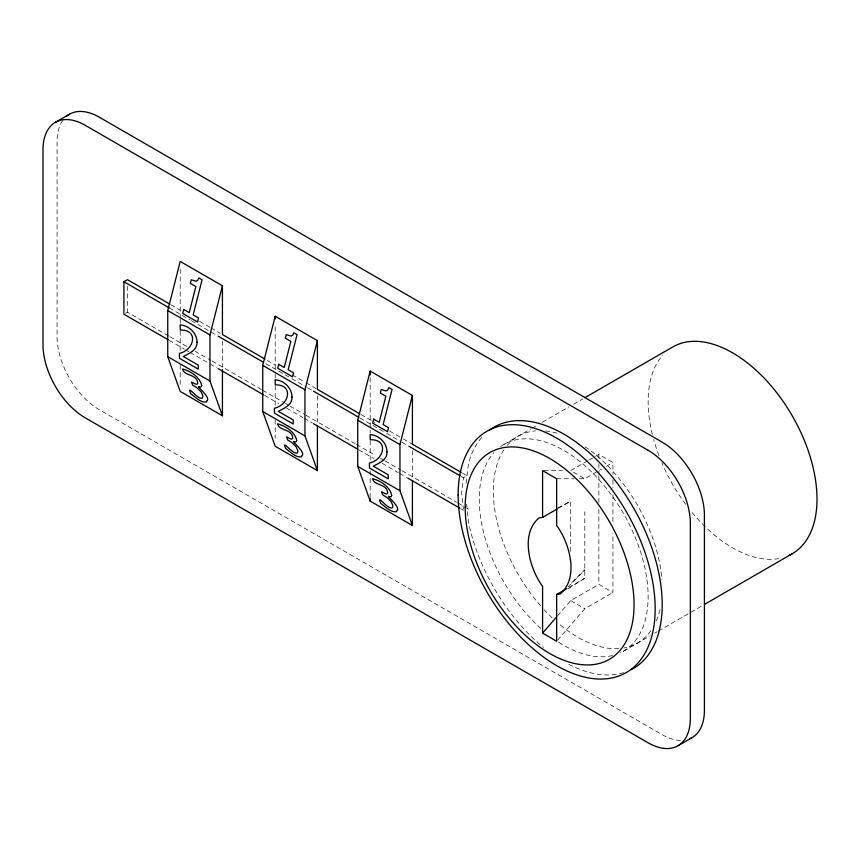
<?xml version="1.0" encoding="UTF-8"?>
<svg xmlns="http://www.w3.org/2000/svg" width="860" height="860" viewBox="0 0 860 860"><rect width="100%" height="100%" fill="white"/><g stroke="black" fill="none" stroke-linecap="round" stroke-linejoin="round"><path stroke-width="0.64" stroke-dasharray="4.3 3.22" d="M462.39 473.075L467.034 475.752L463.518 477.784L461.659 492.963L463.379 508.959M466.109 483.341L468.539 463.433A139.309 80.431 60 0 1 482.675 436.321M557.538 615.857L570.728 600.624L598.872 584.37L612.943 592.497L612.943 533.533M557.538 640.227L584.8 608.751L612.943 592.497M568.224 586.842L584.8 569.814L569.642 584.671M568.009 588.949L584.8 578.221L584.8 511.818M125.678 313.201L127.441 312.191L168.732 336.034M503.981 444.394L530.77 428.936M531.921 428.269L537.693 424.937M542.316 422.271L568.89 406.93M573.512 404.254L582.747 398.922M587.616 460.874L570.728 470.624L584.8 478.751L601.688 469.001M588.745 460.218L594.367 456.972M595.496 456.327L598.872 454.37L612.943 462.497L612.943 474.559M606.192 466.399L612.943 462.497M558.344 508.303L570.728 501.154L570.728 552.787M569.041 587.316L584.8 578.221M623.392 651.224L650.182 635.766M654.793 633.089L657.104 631.756M658.265 631.089L703.319 605.085M557.828 507.981L570.728 501.154M543.918 470.624L562.687 470.624M556.657 478.751L574.082 478.751M579.436 478.751L584.8 478.751M171.032 304.859L180.213 310.159M199.606 321.361L209.872 327.284M211.012 327.95L220.149 333.218M267.17 360.362L275.2 365.005M292.314 374.885L304.87 382.13M306.01 382.786L316.276 388.72M361.017 414.541L374.756 422.475M389.591 431.043L402.136 438.288M403.275 438.944L412.413 444.222M169.28 307.912L190.21 319.995M191.371 320.662L216.956 335.443M265.804 363.64L306.515 387.14M307.676 387.817L312.331 390.494M360.007 418.024L385.592 432.795M386.753 433.472L400.717 441.524M401.878 442.201L407.694 445.555M461.186 476.44L463.518 477.784M169.882 336.701L187.05 346.612M195.037 351.224L211.012 360.447M212.162 361.103L261.429 389.548M262.579 390.214L284.327 402.77M285.466 403.426L288.895 405.404M290.035 406.06L304.87 414.627M306.01 415.283L355.277 443.728M356.427 444.394L375.895 455.639M380.464 458.272L383.882 460.25M385.022 460.906L400.996 470.13M402.136 470.785L456.574 502.219M457.735 502.885L463.551 506.239M467.034 508.26L468.539 509.12M169.28 340.41L184.395 349.138M185.556 349.805L189.049 351.826M190.21 352.492L208.819 363.242M209.98 363.909L216.956 367.94M264.644 395.471L278.597 403.523M286.735 408.221L303.021 417.627M304.182 418.293L312.331 423.002M358.846 449.855L373.96 458.584M382.109 463.282L398.384 472.688M399.556 473.355L406.533 477.386M461.186 508.948L463.518 510.292M570.728 600.624L584.8 608.751M466.604 504.261L468.539 522.31A139.309 80.431 60 0 0 543.391 647.397M612.943 479.923L612.943 487.964M612.943 494.661L612.943 524.149M598.872 454.37L598.872 458.391M598.872 463.755L598.872 474.473M598.872 475.816L598.872 502.616M598.872 509.324L598.872 584.37M412.413 450.715L412.413 476.719M370.187 377.68L370.187 432.849M370.187 440.642L370.187 460.25M370.187 470.785L370.187 497.144M317.415 395.879L317.415 421.873M275.2 326.789L275.2 372.799M275.2 374.1L275.2 378.002M275.2 385.796L275.2 406.726M275.2 419.895L275.2 438.342M222.428 341.033L222.428 367.037M180.213 269.32L180.213 317.963M180.213 319.254L180.213 323.156M180.213 330.96L180.213 351.88M180.213 365.059L180.213 386.14M127.441 286.187L127.441 312.191M778.794 558.591A119.411 68.94 60 0 1 706.125 527.653M705.221 526.771A119.411 68.94 60 0 1 691.171 511.399M685.678 504.325A119.411 68.94 60 0 1 661.834 462.734M658.964 455.617A119.411 68.94 60 0 1 653.664 439.481M652.375 434.536A119.411 68.94 60 0 1 662.791 355.126M618.791 648.591A119.411 68.94 60 0 1 557.936 623.005M552.238 617.888A119.411 68.94 60 0 1 544.111 609.686M540.617 605.795A119.411 68.94 60 0 1 503.96 449.705M507.11 445.512A119.411 68.94 60 0 1 535.543 430.871M545.455 430.957A119.411 68.94 60 0 1 559.462 433.935M585.101 446.791A119.411 68.94 60 0 1 661.878 579.769M659.921 609.622A119.411 68.94 60 0 1 655.771 622.038M650.891 630.649A119.411 68.94 60 0 1 623.995 647.967M623.661 672.67A139.309 80.431 60 0 1 568.578 664.242M62.726 120.454A59.705 34.475 60 0 0 57.072 141.567L57.072 336.561A59.705 34.475 60 0 0 99.287 409.693L662.2 734.687A59.705 34.475 60 0 0 682.109 740.417M612.535 655.535A119.411 68.94 60 0 1 557.398 641.409M540.918 628.553A119.411 68.94 60 0 1 493.909 452.618M500.746 446.48A119.411 68.94 60 0 1 623.392 513.334A119.411 68.94 60 0 1 619.974 652.987"/><path stroke-width="1.29" d="M222.428 369.671L222.428 415.778L180.213 391.408L167.754 356.663L167.754 310.546L180.213 261.408L222.428 285.789L222.428 334.529L264.88 359.039M222.428 415.778L209.969 381.034L209.969 334.916L222.428 285.789M317.415 425.829L317.415 470.624L275.2 446.254L262.741 411.499L262.741 365.382L275.2 316.254L317.415 340.625L317.415 389.376L359.867 413.886M317.415 470.624L304.956 435.88L304.956 389.763L317.415 340.625M412.413 480.675L412.413 525.471L370.187 501.09L357.728 466.346L357.728 420.228L370.187 371.09L412.413 395.471L412.413 444.222L461.218 472.398M412.413 525.471L399.954 490.727L399.954 444.598L412.413 395.471M566.783 588.616L556.657 594.475L556.657 641.248L542.585 633.121L556.657 616.867M55.362 122.356L69.434 114.24M168.108 339.732L123.915 314.223L123.915 281.725L127.441 279.693L169.882 304.193M585.058 397.589L672.853 346.902A119.411 68.94 60 0 1 793.909 418.734A119.411 68.94 60 0 1 788.846 555.485M542.585 633.121L542.585 586.348C529.642 568.954 519.762 533.963 539.059 517.913L542.585 517.398L557.216 508.948M704.469 604.419L792.264 553.722M677.981 745.76L692.053 737.643M556.657 594.475L560.172 593.959C579.479 577.899 569.6 542.918 556.657 525.524L556.657 478.751L542.585 470.624L542.585 517.398M123.915 281.725L169.28 307.912M218.118 336.11L263.482 362.296M313.491 391.171L358.846 417.358M408.855 446.233L460.025 475.773M167.754 310.546L209.969 334.916M262.741 365.382L304.956 389.763M357.728 420.228L399.954 444.598M218.118 368.607L263.482 394.794M313.491 423.668L357.685 449.189M407.694 478.052L460.025 508.271M167.754 356.663L209.969 381.034M262.741 411.499L304.956 435.88M357.728 466.346L399.954 490.727M370.187 371.09L370.187 375.046M370.187 498.456L370.187 501.09M275.2 316.254L275.2 318.888M489.641 430.032A139.309 80.431 60 0 1 632.197 505.626A139.309 80.431 60 0 1 631.046 669.703M66.284 116.487A59.705 34.475 60 0 1 99.287 117.196L662.2 442.18A59.705 34.475 60 0 1 704.415 515.312L704.415 710.306A59.705 34.475 60 0 1 689.741 738.783M196.994 342.215C197.456 350.149 189.093 353.449 183.287 356.481L198.262 365.135L198.262 369.176L179.46 358.319L179.46 353.374C194.51 350.009 198.864 329.477 180.321 330.036L180.095 324.897C188.963 325.435 197.026 333.164 196.994 342.215M291.981 397.062C292.443 404.995 284.09 408.296 278.274 411.327L293.249 419.97L293.249 424.012L274.447 413.155L274.447 408.221C289.508 404.856 293.851 384.312 275.308 384.882L275.082 379.744C283.95 380.281 292.013 388 291.981 397.062M386.968 451.898C387.441 459.842 379.077 463.131 373.262 466.174L388.236 474.817L388.236 478.859L369.435 468.001L369.435 463.067C384.495 459.691 388.838 439.159 370.294 439.718L370.069 434.579C378.948 435.128 387.011 442.846 386.968 451.898M183.707 309.45L182.707 313.427L197.553 322.005L198.563 318.028L193.167 314.91L202.068 279.779L198.897 277.941L197.714 280.317L196.144 281.285L191.243 279.769L190.339 283.327L195.865 286.509L189.232 312.642L183.707 309.45M278.704 364.296L277.694 368.273L292.55 376.852L293.55 372.875L288.154 369.757L297.065 334.615L293.894 332.788L292.712 335.153L291.131 336.131L286.229 334.604L285.327 338.163L290.852 341.356L284.23 367.489L278.704 364.296M373.691 419.142L372.681 423.12L387.537 431.688L388.548 427.71L383.141 424.593L392.052 389.462L388.881 387.634L387.699 389.999L386.129 390.977L381.216 389.451L380.313 393.009L385.839 396.202L379.217 422.325L373.691 419.142M207.335 400.459L206.335 402.071C200.251 402.663 195.456 396.933 190.823 393.794C185.706 382.668 198.133 400.663 202.423 398.083L202.949 396.084L201.208 392.042L197.004 387.806L192.651 385.119L191.543 382.044L195.295 383.969L196.962 384.226L197.736 383.528C197.477 373.595 183.814 376.358 182.589 368.972C190.802 371.24 199.789 376.895 201.799 385.678L201.229 386.817L199.907 387.183C193.607 383.764 210.421 396.664 207.335 400.459M302.333 455.305L301.333 456.918C295.238 457.509 290.454 451.779 285.821 448.64C280.693 437.514 293.12 455.499 297.42 452.93L297.947 450.93L296.195 446.877L292.002 442.642L287.638 439.954L286.531 436.88L290.282 438.815L291.948 439.073L292.723 438.363C292.464 428.441 278.812 431.193 277.587 423.819C285.789 426.076 294.776 431.741 296.786 440.524L296.216 441.664L294.894 442.019C288.594 438.611 305.408 451.511 302.333 455.305M397.32 510.141L396.32 511.764C390.236 512.356 385.441 506.615 380.808 503.487C375.691 492.35 388.118 510.346 392.407 507.765L392.934 505.766L391.182 501.724L386.989 497.488L382.625 494.801L381.528 491.726L385.269 493.651L386.946 493.909L387.72 493.21C387.452 483.277 373.799 486.04 372.573 478.654C380.786 480.923 389.773 486.577 391.784 495.36L391.203 496.51L389.892 496.865C383.581 493.446 400.394 506.346 397.32 510.141M648.128 450.307L85.215 125.313A59.705 34.475 60 0 0 43 149.694L43 344.688A59.705 34.475 60 0 0 85.215 417.82L648.128 742.803A59.705 34.475 60 0 0 690.343 718.433L690.343 523.439A59.705 34.475 60 0 0 648.128 450.307M458.143 494.994A139.309 80.431 60 0 0 605.913 678.82A139.309 80.431 60 0 0 605.913 481.804A139.309 80.431 60 0 0 458.143 494.994M465.185 507.185A119.411 68.94 60 0 0 591.841 664.748A119.411 68.94 60 0 0 591.841 495.876A119.411 68.94 60 0 0 465.185 507.185"/></g></svg>
